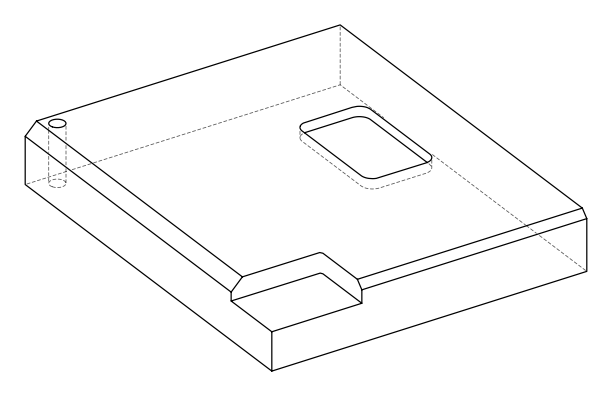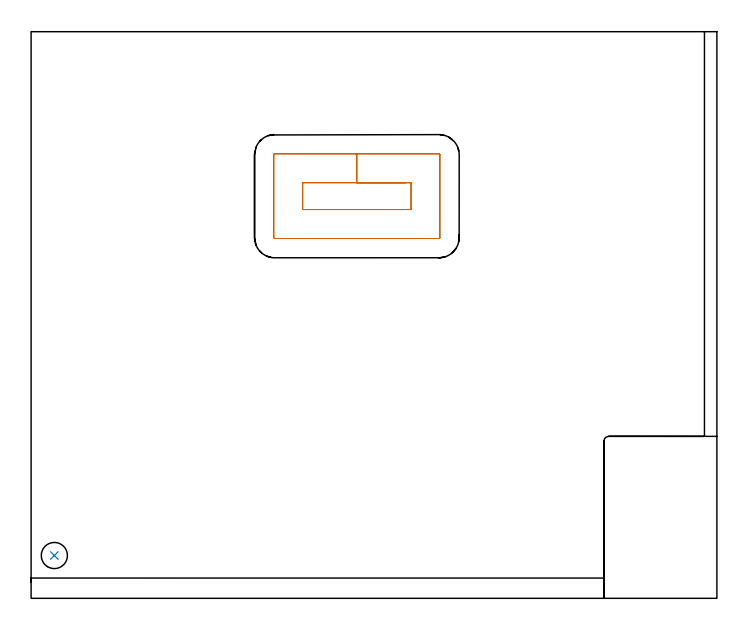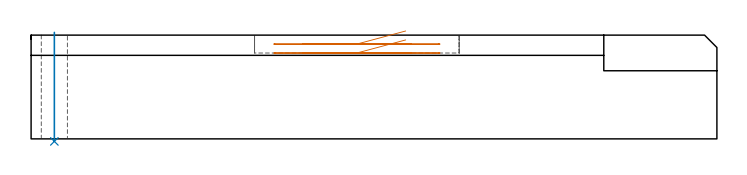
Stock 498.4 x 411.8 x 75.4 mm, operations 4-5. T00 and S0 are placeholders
(PLAN: 5 operations, 3 tool changes, 126.8 min)
(1 AREA_MILL | FG_CHAMFER_SURFACE | UGT0205_001 | 9.58 min | 12131 mm3)
(2 AREA_MILL_1 | FG_CHAMFER_SURFACE_1 | UGT0205_001 | 20.18 min | 45742 mm3)
(3 MILL_CORNER_NOTCH_RECTANGULAR | CORNER_NOTCH_RECTANGULAR | NXT0201_008 | Follow Part, ap 1.5, ae 75% | 94.07 min | 249529 mm3)
(4 MILL_RECTANGULAR_POCKET | POCKET_RECTANGULAR_STRAIGHT | UGT0201_006 | Follow Part, ap 7, ae 75% | 2.63 min | 170627 mm3)
(5 INDEXABLE_INSERT_DRILL_THROUGH_HOLE_FROM_SOLID | STEP1HOLE | NXT0302_009 | 0.32 min | 21308 mm3)
(TOOL UGT0205_001 | Chamfer Mill 20 x 3 x 45 deg. | D20 FL50 Z2)
(TOOL NXT0201_008 | ENDMILL 6mm [2P460-0600-NA 1630] | D6 FL26 Z6)
(TOOL UGT0201_006 | End Mill 28 mm | D28 FL25 Z2)
(TOOL NXT0302_009 | Index. Insert Drill 19mm [880-D1900L25-05] | D19 PA176 FL95 Z2)
(OP 4 MILL_RECTANGULAR_POCKET)
G17 G21 G94 G90
T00 M6
G54
G17 G0 G90 X272.204 Y302. S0 M3
G43 Z85.4 H0
Z78.4
G94 G1 X236.75 Z68.9 F250.
X197.4 F500.
Y282.5
X276.1
Y302.
X236.75
Y323.
X177.1
G3 X176.4 Y322.3 R0.7
G1 Y262.2
G3 X177.1 Y261.5 R0.7
G1 X296.4
G3 X297.1 Y262.2 R0.7
G1 Y322.3
G3 X296.4 Y323. R0.7
G1 X236.75
X235.75
G0 X272.204 Y302. Z71.9
G1 X236.75 Z62.4 F250.
X197.4 F500.
Y282.5
X276.1
Y302.
X236.75
Y323.
X177.1
G3 X176.4 Y322.3 R0.7
G1 Y262.2
G3 X177.1 Y261.5 R0.7
G1 X296.4
G3 X297.1 Y262.2 R0.7
G1 Y322.3
G3 X296.4 Y323. R0.7
G1 X236.75
X235.75
G0 Z85.4
M5
M2
(OP 5 INDEXABLE_INSERT_DRILL_THROUGH_HOLE_FROM_SOLID)
G17 G21 G94 G90
T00 M6
G54
G17 G0 G90 X16.9 Y31.1 S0 M3
G43 Z85.4 H1
G94 G81 G98 Z-1.832 F250. R77.4
G80
M5
M2
